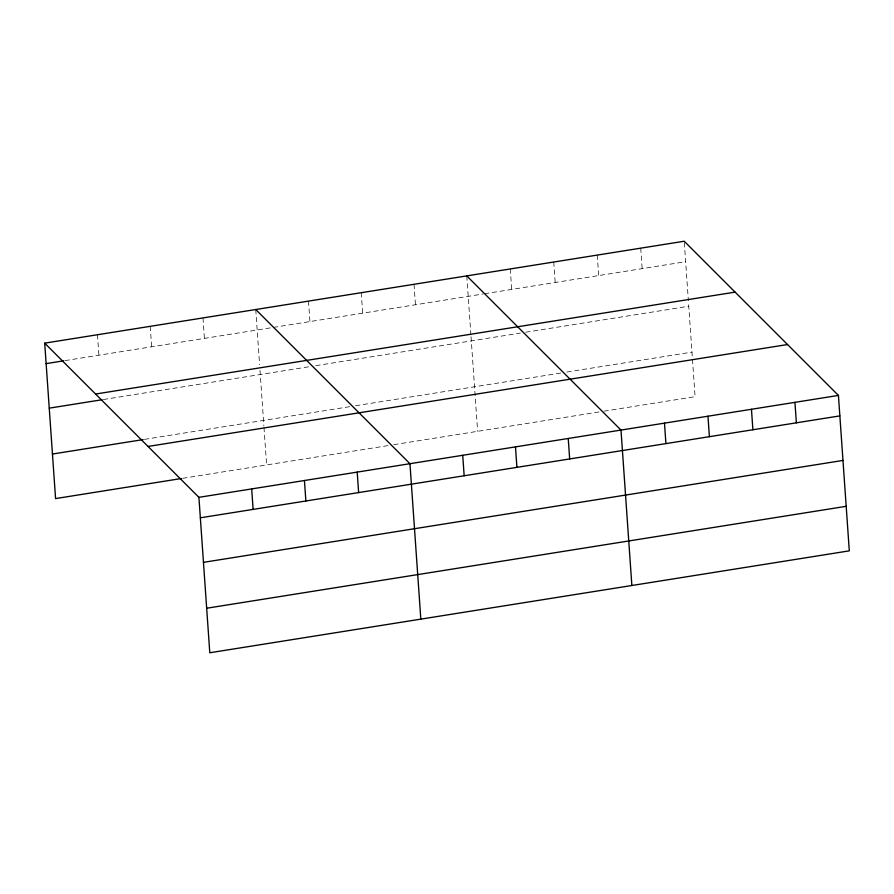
<?xml version="1.0" encoding="UTF-8"?>
<svg xmlns="http://www.w3.org/2000/svg" width="894" height="894" viewBox="0 0 894 894"><rect width="100%" height="100%" fill="white"/><g stroke="black" fill="none" stroke-linecap="round" stroke-linejoin="round"><path stroke-width="0.67" stroke-dasharray="4.47 3.35" d="M65.072 360.606L272.055 327.617M273.408 327.405L483.162 293.97M484.514 293.757L685.642 261.707M103.358 399.529L311.693 366.328M315.75 365.68L520.241 333.093M525.683 332.233L688.76 306.24M144.448 439.379L350.068 406.614M355.488 405.753L561.51 372.921M566.941 372.049L691.967 352.124M182.734 478.312L388.365 445.547M393.773 444.687L602.668 411.385M604.031 411.173L695.085 396.668L688.469 302.06M684.312 242.598L688.369 300.675M640.73 248.163L642.16 268.636M597.237 255.092L598.667 275.564M553.755 262.02L555.185 282.493M510.262 268.949L511.692 289.421M466.78 275.888L470.937 335.328M471.026 336.714L477.642 431.31M414.023 284.292L415.453 304.765M361.254 292.696L362.685 313.168M308.497 301.11L309.927 321.583M255.74 309.514L259.606 364.786M259.998 370.351L263.886 425.98M263.976 427.366L266.613 464.947M202.983 317.929L204.413 338.401M150.214 326.332L151.656 346.805M97.457 334.736L98.888 355.209"/><path stroke-width="1.34" d="M44.7 343.151L684.212 241.235L838.427 395.416L849.3 550.849L209.788 652.765L198.915 497.332L44.7 343.151L55.573 498.584L181.381 478.525M46.13 363.623L63.72 360.818M95.591 394.031L735.103 292.114M49.248 408.156L102.005 399.752M52.455 454.04L143.096 439.602M148.024 446.452L787.536 344.536M198.915 497.332L838.427 395.416M200.357 517.805L839.868 415.889M203.463 562.348L842.975 460.432M206.67 608.233L846.182 506.317M466.78 275.888L620.995 430.07L631.868 585.503M255.74 309.514L409.955 463.707L420.828 619.14M794.945 402.356L796.375 422.817M751.463 409.284L752.893 429.757M707.97 416.213L709.4 436.685M664.488 423.141L665.918 443.614M568.238 438.485L569.668 458.946M515.48 446.888L516.911 467.361M462.723 455.292L464.154 475.764M357.198 472.11L358.628 492.583M304.441 480.525L305.871 500.998M251.683 488.929L253.114 509.401"/></g></svg>
